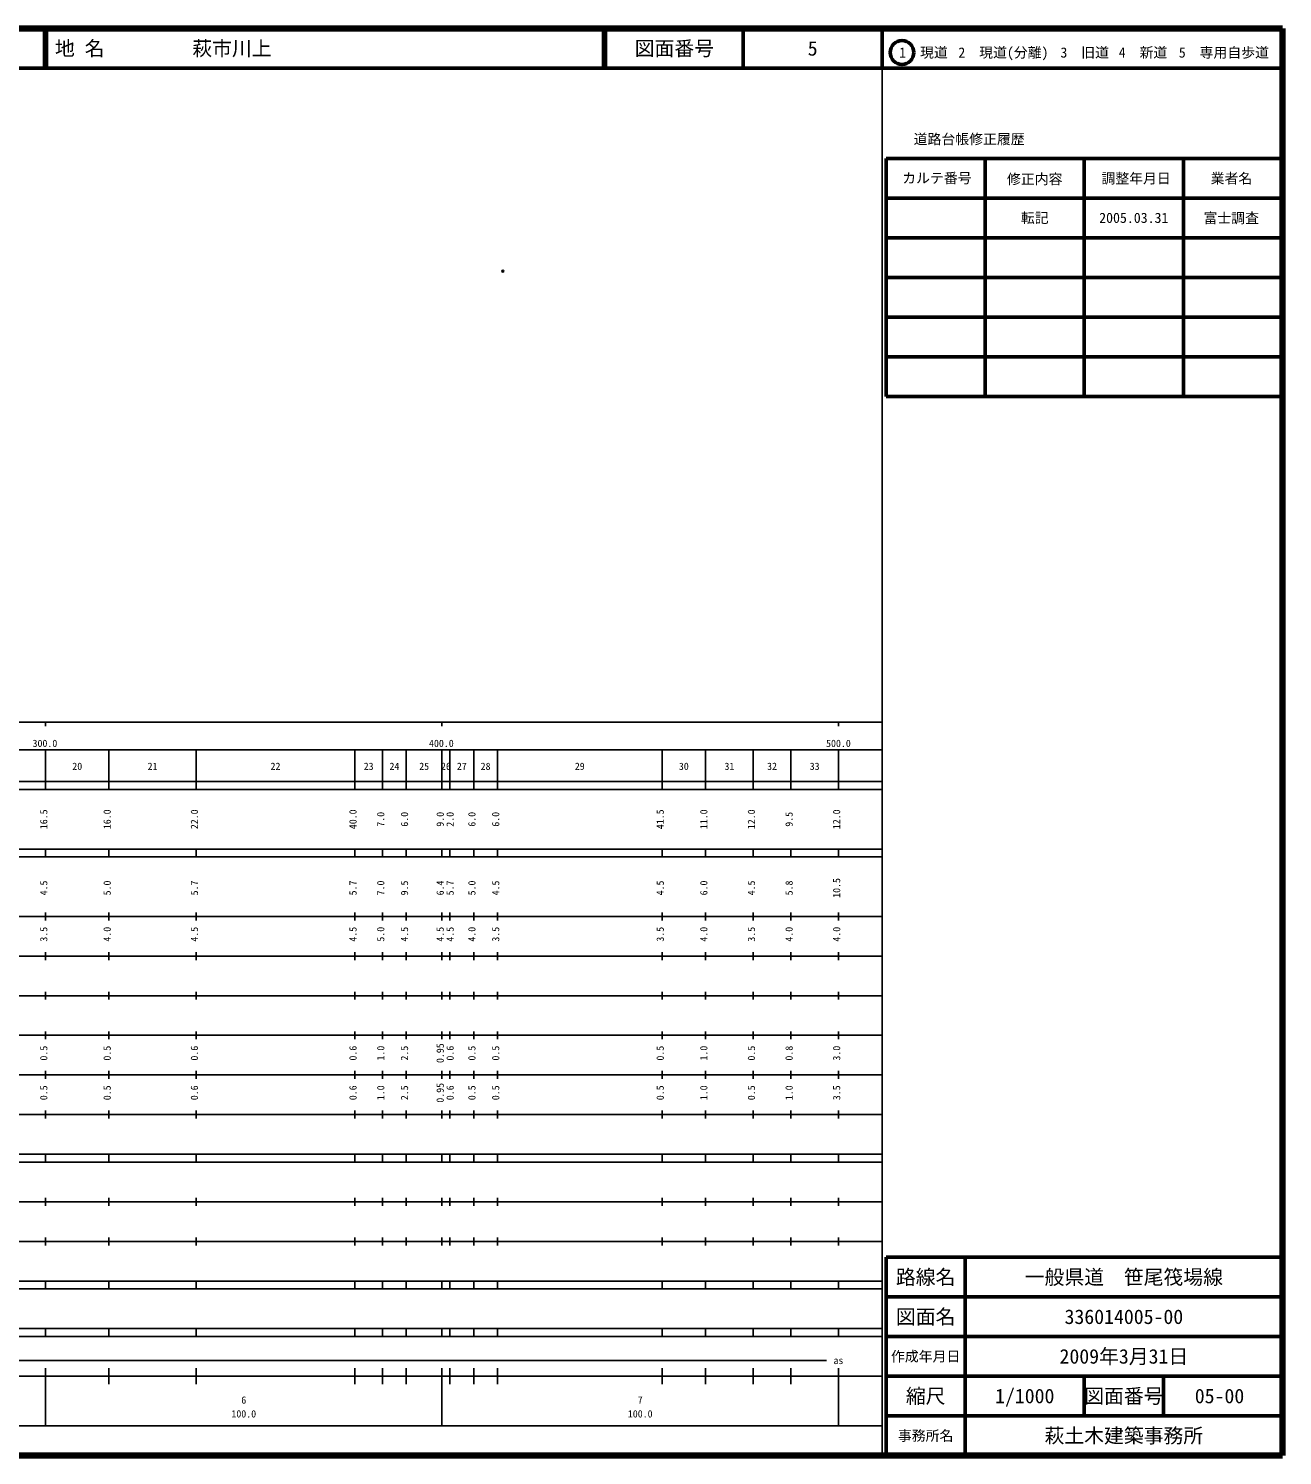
# Model space of a CAD drawing. Units: millimetres on the paper. Extents: x 40 to 680, y 20 to 380.
# Drawn here: x 363.7 to 680, y 20 to 380 of the extents above; entities that cross this region are included whole.
import ezdxf
from ezdxf.enums import TextEntityAlignment as Align

# ---------------------------------------------------------------- set-up
doc = ezdxf.new("R2010")
doc.units = ezdxf.units.MM
doc.header["$PDMODE"] = 32
doc.header["$PDSIZE"] = 0.5
doc.layers.add('M-OTRS', color=6, linetype='Continuous')
doc.layers.add('M-TTL-TXT', color=7, linetype='Continuous')
for name, color, linetype, lineweight in [('M-TTL', 2, 'Continuous', 140), ('M-TTL-BAND', 7, 'Continuous', 25), ('M-TTL-FRAM', 2, 'Continuous', 50), ('M-TTL-LINE', 7, 'Continuous', 50)]:
    doc.layers.add(name, color=color, linetype=linetype, lineweight=lineweight)
doc.styles.add('ＭＳ ゴシック', font='')
doc.styles.get('ＭＳ ゴシック').set_extended_font_data('MS Gothic')

msp = doc.modelspace()

# ---------------------------------------------------------------- linework, layer by layer
at = {"layer": 'M-OTRS'}
msp.add_point((483.338, 318.812), dxfattribs=at)
at = {"layer": 'M-TTL'}
for p, q in [((680, 380), (40, 380)), ((680, 20), (680, 380)), ((40, 20), (680, 20))]:
    msp.add_line(p, q, dxfattribs=at)
at = {"layer": 'M-TTL-BAND'}
for p, q in [((579, 20), (579, 370)), ((40, 205), (579, 205)), ((368, 205), (368, 204)), ((468, 205), (468, 204)), ((568, 205), (568, 204)), ((68, 198), (579, 198)), ((368, 188), (368, 198)), ((384, 188), (384, 198)), ((406, 188), (406, 198)), ((446, 188), (446, 198)), ((453, 188), (453, 198)), ((459, 188), (459, 198)), ((468, 188), (468, 198)), ((470, 188), (470, 198)), ((476, 188), (476, 198)), ((482, 188), (482, 198)), ((523.5, 188), (523.5, 198)), ((534.5, 188), (534.5, 198)), ((546.5, 188), (546.5, 198)), ((556, 188), (556, 198)), ((568, 188), (568, 198)), ((40, 190), (579, 190)), ((40, 188), (579, 188)), ((40, 173), (579, 173)), ((368, 171), (368, 173)), ((384, 171), (384, 173)), ((406, 171), (406, 173)), ((446, 171), (446, 173)), ((453, 171), (453, 173)), ((459, 171), (459, 173)), ((468, 171), (468, 173)), ((470, 171), (470, 173)), ((476, 171), (476, 173)), ((482, 171), (482, 173)), ((523.5, 171), (523.5, 173)), ((534.5, 171), (534.5, 173)), ((546.5, 171), (546.5, 173)), ((556, 171), (556, 173)), ((568, 171), (568, 173)), ((40, 171), (579, 171)), ((40, 156), (579, 156)), ((368, 155), (368, 157)), ((384, 155), (384, 157)), ((406, 155), (406, 157)), ((446, 155), (446, 157)), ((453, 155), (453, 157)), ((459, 155), (459, 157)), ((468, 155), (468, 157)), ((470, 155), (470, 157)), ((476, 155), (476, 157)), ((482, 155), (482, 157)), ((523.5, 155), (523.5, 157)), ((534.5, 155), (534.5, 157)), ((546.5, 155), (546.5, 157)), ((556, 155), (556, 157)), ((568, 155), (568, 157)), ((46, 146), (579, 146)), ((368, 145), (368, 147)), ((384, 145), (384, 147)), ((406, 145), (406, 147)), ((446, 145), (446, 147)), ((453, 145), (453, 147)), ((459, 145), (459, 147)), ((468, 145), (468, 147)), ((470, 145), (470, 147)), ((476, 145), (476, 147)), ((482, 145), (482, 147)), ((523.5, 145), (523.5, 147)), ((534.5, 145), (534.5, 147)), ((546.5, 145), (546.5, 147)), ((556, 145), (556, 147)), ((568, 145), (568, 147)), ((368, 135), (368, 137)), ((384, 135), (384, 137)), ((406, 135), (406, 137)), ((446, 135), (446, 137)), ((453, 135), (453, 137)), ((459, 135), (459, 137)), ((468, 135), (468, 137)), ((470, 135), (470, 137)), ((476, 135), (476, 137)), ((482, 135), (482, 137)), ((523.5, 135), (523.5, 137)), ((534.5, 135), (534.5, 137)), ((546.5, 135), (546.5, 137)), ((556, 135), (556, 137)), ((568, 135), (568, 137)), ((52, 136), (579, 136)), ((46, 126), (579, 126)), ((368, 125), (368, 127)), ((384, 125), (384, 127)), ((406, 125), (406, 127)), ((446, 125), (446, 127)), ((453, 125), (453, 127)), ((459, 125), (459, 127)), ((468, 125), (468, 127)), ((470, 125), (470, 127)), ((476, 125), (476, 127)), ((482, 125), (482, 127)), ((523.5, 125), (523.5, 127)), ((534.5, 125), (534.5, 127)), ((546.5, 125), (546.5, 127)), ((556, 125), (556, 127)), ((568, 125), (568, 127)), ((52, 116), (579, 116)), ((368, 115), (368, 117)), ((384, 115), (384, 117)), ((406, 115), (406, 117)), ((446, 115), (446, 117)), ((453, 115), (453, 117)), ((459, 115), (459, 117)), ((468, 115), (468, 117)), ((470, 115), (470, 117)), ((476, 115), (476, 117)), ((482, 115), (482, 117)), ((523.5, 115), (523.5, 117)), ((534.5, 115), (534.5, 117)), ((546.5, 115), (546.5, 117)), ((556, 115), (556, 117)), ((568, 115), (568, 117)), ((46, 106), (579, 106)), ((368, 105), (368, 107)), ((384, 105), (384, 107)), ((406, 105), (406, 107)), ((446, 105), (446, 107)), ((453, 105), (453, 107)), ((459, 105), (459, 107)), ((468, 105), (468, 107)), ((470, 105), (470, 107)), ((476, 105), (476, 107)), ((482, 105), (482, 107)), ((523.5, 105), (523.5, 107)), ((534.5, 105), (534.5, 107)), ((546.5, 105), (546.5, 107)), ((556, 105), (556, 107)), ((568, 105), (568, 107)), ((40, 96), (579, 96)), ((40, 94), (579, 94)), ((368, 94), (368, 96)), ((384, 94), (384, 96)), ((406, 94), (406, 96)), ((446, 94), (446, 96)), ((453, 94), (453, 96)), ((459, 94), (459, 96)), ((468, 94), (468, 96)), ((470, 94), (470, 96)), ((476, 94), (476, 96)), ((482, 94), (482, 96)), ((523.5, 94), (523.5, 96)), ((534.5, 94), (534.5, 96)), ((546.5, 94), (546.5, 96)), ((556, 94), (556, 96)), ((568, 94), (568, 96)), ((49, 84), (579, 84)), ((368, 83), (368, 85)), ((384, 83), (384, 85)), ((406, 83), (406, 85)), ((446, 83), (446, 85)), ((453, 83), (453, 85)), ((459, 83), (459, 85)), ((468, 83), (468, 85)), ((470, 83), (470, 85)), ((476, 83), (476, 85)), ((482, 83), (482, 85)), ((523.5, 83), (523.5, 85)), ((534.5, 83), (534.5, 85)), ((546.5, 83), (546.5, 85)), ((556, 83), (556, 85)), ((568, 83), (568, 85)), ((40, 74), (579, 74)), ((368, 73), (368, 75)), ((384, 73), (384, 75)), ((406, 73), (406, 75)), ((446, 73), (446, 75)), ((453, 73), (453, 75)), ((459, 73), (459, 75)), ((468, 73), (468, 75)), ((470, 73), (470, 75)), ((476, 73), (476, 75)), ((482, 73), (482, 75)), ((523.5, 73), (523.5, 75)), ((534.5, 73), (534.5, 75)), ((546.5, 73), (546.5, 75)), ((556, 73), (556, 75)), ((568, 73), (568, 75)), ((40, 64), (579, 64)), ((40, 62), (579, 62)), ((368, 62), (368, 64)), ((384, 62), (384, 64)), ((406, 62), (406, 64)), ((446, 62), (446, 64)), ((453, 62), (453, 64)), ((459, 62), (459, 64)), ((468, 62), (468, 64)), ((470, 62), (470, 64)), ((476, 62), (476, 64)), ((482, 62), (482, 64)), ((523.5, 62), (523.5, 64)), ((534.5, 62), (534.5, 64)), ((546.5, 62), (546.5, 64)), ((556, 62), (556, 64)), ((568, 62), (568, 64)), ((40, 52), (579, 52)), ((368, 50), (368, 52)), ((384, 50), (384, 52)), ((406, 50), (406, 52)), ((446, 50), (446, 52)), ((453, 50), (453, 52)), ((459, 50), (459, 52)), ((468, 50), (468, 52)), ((470, 50), (470, 52)), ((476, 50), (476, 52)), ((482, 50), (482, 52)), ((523.5, 50), (523.5, 52)), ((534.5, 50), (534.5, 52)), ((546.5, 50), (546.5, 52)), ((556, 50), (556, 52)), ((568, 50), (568, 52)), ((40, 50), (579, 50)), ((189.5, 44), (565, 44)), ((40, 40), (579, 40)), ((368, 27.5), (368, 42)), ((384, 38), (384, 42)), ((406, 38), (406, 42)), ((446, 38), (446, 42)), ((453, 38), (453, 42)), ((459, 38), (459, 42)), ((468, 27.5), (468, 42)), ((470, 38), (470, 42)), ((476, 38), (476, 42)), ((482, 38), (482, 42)), ((523.5, 38), (523.5, 42)), ((534.5, 38), (534.5, 42)), ((546.5, 38), (546.5, 42)), ((556, 38), (556, 42)), ((568, 27.5), (568, 42)), ((68, 27.5), (579, 27.5))]:
    msp.add_line(p, q, dxfattribs=at)
at = {"layer": 'M-TTL-FRAM'}
for p, q in [((580, 347.197), (580, 287.197)), ((580, 347.197), (680, 347.197)), ((580, 287.197), (680, 287.197)), ((680, 70), (580, 70)), ((580, 70), (580, 20))]:
    msp.add_line(p, q, dxfattribs=at)
at = {"layer": 'M-TTL-LINE'}
for p, q in [((367.75, 380), (367.75, 370)), ((368.25, 380), (368.25, 370)), ((508.747, 380), (508.747, 370)), ((509.247, 380), (509.247, 370)), ((543.997, 380), (543.997, 370)), ((579, 380), (579, 370)), ((40, 370), (680, 370)), ((605, 347.197), (605, 287.197)), ((630, 347.197), (630, 287.197)), ((655, 347.197), (655, 287.197)), ((580, 337.197), (680, 337.197)), ((580, 327.197), (680, 327.197)), ((580, 317.197), (680, 317.197)), ((580, 307.197), (680, 307.197)), ((580, 297.197), (680, 297.197)), ((600, 70), (600, 20)), ((680, 60), (580, 60)), ((680, 50), (580, 50)), ((680, 40), (580, 40)), ((630, 40), (630, 30)), ((650, 40), (650, 30)), ((680, 30), (580, 30))]:
    msp.add_line(p, q, dxfattribs=at)
msp.add_circle((584.031, 373.958), 3, dxfattribs=at)

# ---------------------------------------------------------------- texts
at = {"layer": 'M-TTL-BAND', "style": 'ＭＳ ゴシック'}
for s, p in [('300.0', (367.844, 198.195)), ('400.0', (467.844, 198.195)), ('500.0', (568, 198.195)), ('20', (376, 192.405)), ('21', (395, 192.405)), ('22', (426, 192.405)), ('23', (449.5, 192.405)), ('24', (456, 192.405)), ('25', (463.5, 192.405)), ('26', (469, 192.405)), ('27', (473, 192.405)), ('28', (479, 192.405)), ('29', (502.75, 192.405)), ('30', (529, 192.405)), ('31', (540.5, 192.405)), ('32', (551.25, 192.405)), ('33', (562, 192.405)), ('as', (568, 42.5)), ('6', (418, 32.523)), ('7', (518, 32.523)), ('100.0', (418, 29.033)), ('100.0', (518, 29.033))]:
    msp.add_text(s, height=1.833, dxfattribs=at).set_placement(p, align=Align.BOTTOM_CENTER)
for s, p in [('16.5', (369, 180.5)), ('16.0', (385, 180.5)), ('22.0', (407, 180.5)), ('40.0', (447, 180.5)), ('7.0', (454, 180.5)), ('6.0', (460, 180.5)), ('9.0', (469, 180.5)), ('2.0', (471.5, 180.5)), ('6.0', (477, 180.5)), ('6.0', (483, 180.5)), ('41.5', (524.5, 180.5)), ('11.0', (535.5, 180.5)), ('12.0', (547.5, 180.5)), ('9.5', (557, 180.5)), ('12.0', (569, 180.5)), ('4.5', (369, 163.174)), ('5.0', (385, 163.174)), ('5.7', (407, 163.174)), ('5.7', (447, 163.174)), ('7.0', (454, 163.174)), ('9.5', (460, 163.174)), ('6.4', (469, 163.174)), ('5.7', (471.5, 163.174)), ('5.0', (477, 163.174)), ('4.5', (483, 163.174)), ('4.5', (524.5, 163.174)), ('6.0', (535.5, 163.174)), ('4.5', (547.5, 163.174)), ('5.8', (557, 163.174)), ('10.5', (569, 163.174)), ('3.5', (369, 151.5)), ('4.0', (385, 151.5)), ('4.5', (407, 151.5)), ('4.5', (447, 151.5)), ('5.0', (454, 151.5)), ('4.5', (460, 151.5)), ('4.5', (469, 151.5)), ('4.5', (471.5, 151.5)), ('4.0', (477, 151.5)), ('3.5', (483, 151.5)), ('3.5', (524.5, 151.5)), ('4.0', (535.5, 151.5)), ('3.5', (547.5, 151.5)), ('4.0', (557, 151.5)), ('4.0', (569, 151.5)), ('0.5', (369, 121.5)), ('0.5', (385, 121.5)), ('0.6', (407, 121.5)), ('0.6', (447, 121.5)), ('1.0', (454, 121.5)), ('2.5', (460, 121.5)), ('0.95', (469, 121.5)), ('0.6', (471.5, 121.5)), ('0.5', (477, 121.5)), ('0.5', (483, 121.5)), ('0.5', (524.5, 121.5)), ('1.0', (535.5, 121.5)), ('0.5', (547.5, 121.5)), ('0.8', (557, 121.5)), ('3.0', (569, 121.5)), ('0.5', (369, 111.5)), ('0.5', (385, 111.5)), ('0.6', (407, 111.5)), ('0.6', (447, 111.5)), ('1.0', (454, 111.5)), ('2.5', (460, 111.5)), ('0.95', (469, 111.5)), ('0.6', (471.5, 111.5)), ('0.5', (477, 111.5)), ('0.5', (483, 111.5)), ('0.5', (524.5, 111.5)), ('1.0', (535.5, 111.5)), ('0.5', (547.5, 111.5)), ('1.0', (557, 111.5)), ('3.5', (569, 111.5))]:
    msp.add_text(s, height=1.833, rotation=90, dxfattribs=at).set_placement(p, align=Align.BOTTOM_CENTER)
at = {"layer": 'M-TTL-TXT', "style": 'ＭＳ ゴシック'}
for s, p in [('地 名', (370.38, 375)), ('萩市川上', (405.024, 375))]:
    msp.add_text(s, height=3.666, dxfattribs=at).set_placement(p, align=Align.MIDDLE_LEFT)
for s, height, p in [('図面番号', 3.666, (526.622, 375)), ('5', 3.666, (561.497, 375)), ('1\u3000現道', 2.566, (589.448, 373.958)), ('2\u3000現道(分離)', 2.566, (609.619, 373.958)), ('3\u3000旧道', 2.566, (630.121, 373.958)), ('4\u3000新道', 2.566, (644.824, 373.958)), ('5\u3000専用自歩道', 2.566, (665.228, 373.958)), ('道路台帳修正履歴', 2.566, (600.968, 352.113)), ('カルテ番号', 2.566, (592.839, 342.277)), ('修正内容', 2.566, (617.509, 342.023)), ('調整年月日', 2.566, (643.089, 342.197)), ('業者名', 2.566, (667.134, 342.197)), ('転記', 2.566, (617.5, 332.245)), ('2005.03.31', 2.566, (642.5, 332.245)), ('富士調査', 2.566, (667.077, 332.189)), ('路線名', 3.666, (590, 65)), ('路線名', 3.666, (590, 65)), ('一般県道\u3000笹尾筏場線', 3.666, (640, 65)), ('図面名', 3.666, (590, 55)), ('図面名', 3.666, (590, 55)), ('336014005-00', 3.666, (640, 55)), ('2009年3月31日', 3.666, (640, 45)), ('作成年月日', 2.566, (590, 45)), ('作成年月日', 2.566, (590, 45)), ('縮尺', 3.666, (590, 35)), ('縮尺', 3.666, (590, 35)), ('1/1000', 3.666, (615, 35)), ('図面番号', 3.666, (640, 35)), ('図面番号', 3.666, (640, 35)), ('05-00', 3.666, (664.125, 35)), ('事務所名', 2.566, (590, 25)), ('事務所名', 2.566, (590, 25)), ('萩土木建築事務所', 3.666, (640, 25))]:
    msp.add_text(s, height=height, dxfattribs=at).set_placement(p, align=Align.MIDDLE_CENTER)

doc.saveas('drawing.dxf')
